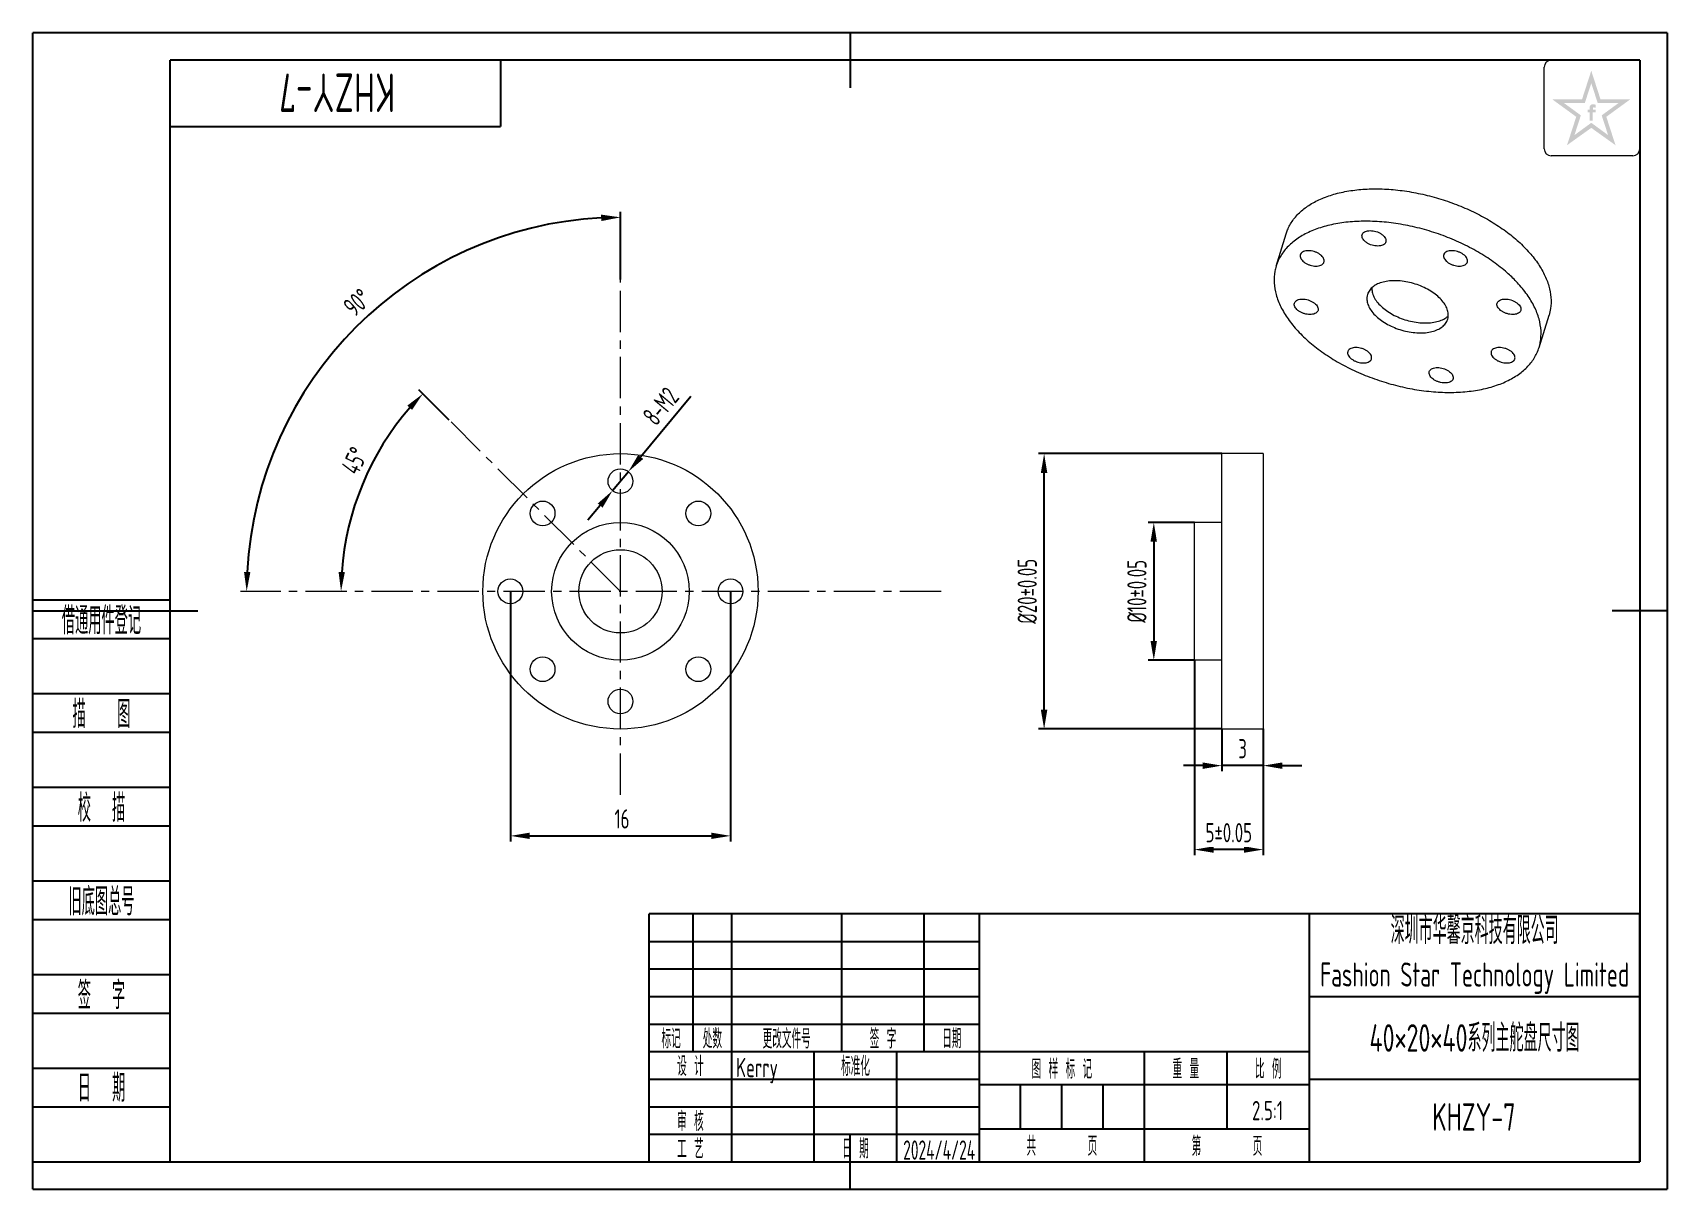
# Model space of a CAD drawing. Header units: inches. Extents: x -10 to 109, y -2 to 82.
import ezdxf
from ezdxf.enums import TextEntityAlignment as Align

# ---------------------------------------------------------------- set-up
doc = ezdxf.new("R2010")
doc.units = ezdxf.units.IN
doc.header["$LTSCALE"] = 0.4
doc.header["$MEASUREMENT"] = 0
doc.header["$PDMODE"] = 3
doc.header["$PDSIZE"] = 0.3125
doc.linetypes.add('CENTER', pattern=[0.6, 0.375, -0.075, 0.075, -0.075])
doc.layers.get('0').update_dxf_attribs({"linetype": 'CONTINUOUS'})
doc.layers.get('Defpoints').update_dxf_attribs({"linetype": 'CONTINUOUS'})
for name, color, linetype in [('02___PRT_ALL_AXES', 7, 'CONTINUOUS'), ('1轮廓实线层', 7, 'CONTINUOUS'), ('2细线层', 4, 'CONTINUOUS'), ('6文字层', 3, 'CONTINUOUS'), ('7标注层', 4, 'CONTINUOUS'), ('DIM', 211, 'CONTINUOUS'), ('图框层', 7, 'CONTINUOUS')]:
    doc.layers.add(name, color=color, linetype=linetype)
doc.styles.add('PC_TEXTSTYLE', font='ISOCP.SHX', dxfattribs={"width": 0.707, "bigfont": 'GBCBIG.SHX'})
doc.styles.add('PC_TEXTSTYLE4', font='ISOCP.SHX', dxfattribs={"width": 0.707, "bigfont": 'GBCBIG.SHX'})
doc.dimstyles.new('GB_LINEAR', dxfattribs={"dimtxt": 3.5, "dimasz": 3.5, "dimexe": 1, "dimexo": 0, "dimgap": 1.5, "dimtad": 1, "dimdsep": 46, "dimtxsty": 'PC_TEXTSTYLE', "dimcen": 0, "dimclrd": 256, "dimclrt": 3, "dimadec": 0, "dimazin": 2, "dimtp": 0.1, "dimtm": 0.1, "dimtfac": 0.71, "dimtdec": 3, "dimtmove": 0, "dimatfit": 3, "dimfxl": 1, "dimtfill": 1, "dimarcsym": 0})

# ---------------------------------------------------------------- blocks, each defined once
blk = doc.blocks.new('*D2')
at = {"layer": '7标注层', "color": 0, "lineweight": -2}
for p, q in [((76.43, 51.43), (63.11, 51.43)), ((76.43, 31.43), (63.11, 31.43))]:
    blk.add_line(p, q, dxfattribs=at)
at = {"layer": '7标注层', "lineweight": -2}
blk.add_line((63.51, 32.83), (63.51, 50.03), dxfattribs=at)
at = {"layer": '7标注层'}
for points in [[(63.74, 50.03), (63.27, 50.03), (63.51, 51.43)], [(63.27, 32.83), (63.74, 32.83), (63.51, 31.43)]]:
    blk.add_solid(points, dxfattribs=at)
at = {"layer": 'Defpoints', "color": 0}
for p in [(63.51, 51.43), (76.43, 51.43), (76.43, 31.43)]:
    blk.add_point(p, dxfattribs=at)
at = {"layer": '7标注层', "color": 3, "insert": (62.28, 41.43), "char_height": 1.4, "attachment_point": 5, "rotation": 90, "style": 'PC_TEXTSTYLE', "bg_fill": 3, "box_fill_scale": 1.25, "bg_fill_color": 257, "bg_fill_transparency": 0}
blk.add_mtext('%%c20%%p0.05', dxfattribs=at)
blk = doc.blocks.new('*D3')
at = {"layer": '7标注层', "color": 0, "lineweight": -2}
blk.add_line((20.27, 53.87), (18.07, 56.07), dxfattribs=at)
at = {"layer": '7标注层', "lineweight": -2}
blk.add_arc((32.72, 41.43), 20.3, 138.9608, 176.0487, dxfattribs=at)
at = {"layer": '7标注层'}
for points in [[(17.57, 54.6), (17.23, 54.92), (18.36, 55.78)], [(12.23, 42.83), (12.69, 42.82), (12.41, 41.43)]]:
    blk.add_solid(points, dxfattribs=at)
at = {"layer": 'Defpoints', "color": 0}
for p in [(20.27, 53.87), (13.1, 46.68), (5.11, 41.43), (32.72, 41.43), (56.02, 41.43)]:
    blk.add_point(p, dxfattribs=at)
at = {"layer": '7标注层', "color": 3, "insert": (13.39, 50.92), "char_height": 1.4, "attachment_point": 5, "rotation": 63.8431, "style": 'PC_TEXTSTYLE', "bg_fill": 3, "box_fill_scale": 1.25, "bg_fill_color": 257, "bg_fill_transparency": 0}
blk.add_mtext('45%%d', dxfattribs=at)
blk = doc.blocks.new('*D16')
at = {"layer": '7标注层', "color": 0, "lineweight": -2}
blk.add_line((32.72, 64.07), (32.72, 68.99), dxfattribs=at)
at = {"layer": '7标注层', "lineweight": -2}
blk.add_arc((32.72, 41.43), 27.16, 92.9534, 177.0466, dxfattribs=at)
at = {"layer": '7标注层'}
for points in [[(31.32, 68.32), (31.31, 68.79), (32.72, 68.59)], [(5.36, 42.83), (5.82, 42.82), (5.55, 41.43)]]:
    blk.add_solid(points, dxfattribs=at)
at = {"layer": 'Defpoints', "color": 0}
for p in [(32.72, 64.07), (9.19, 55.01), (5.11, 41.43), (56.02, 41.43), (32.72, 26.65)]:
    blk.add_point(p, dxfattribs=at)
at = {"layer": '7标注层', "color": 3, "insert": (13.58, 62.41), "char_height": 1.4, "attachment_point": 5, "rotation": 42.3653, "style": 'PC_TEXTSTYLE', "bg_fill": 3, "box_fill_scale": 1.25, "bg_fill_color": 257, "bg_fill_transparency": 0}
blk.add_mtext('90%%d', dxfattribs=at)
blk = doc.blocks.new('*D5')
at = {"layer": '7标注层', "lineweight": -2}
for p, q in [((37.84, 55.57), (34.19, 51.19)), ((32.14, 48.74), (33.29, 50.12)), ((31.24, 47.66), (30.35, 46.59))]:
    blk.add_line(p, q, dxfattribs=at)
at = {"layer": '7标注层'}
for points in [[(34.01, 51.34), (34.37, 51.04), (33.29, 50.12)], [(31.42, 47.51), (31.07, 47.81), (32.14, 48.74)]]:
    blk.add_solid(points, dxfattribs=at)
at = {"layer": 'Defpoints', "color": 0}
for p in [(33.29, 50.12), (32.14, 48.74)]:
    blk.add_point(p, dxfattribs=at)
at = {"layer": '7标注层', "color": 3, "insert": (35.65, 54.87), "char_height": 1.4, "attachment_point": 5, "rotation": 50.1797, "style": 'PC_TEXTSTYLE', "bg_fill": 3, "box_fill_scale": 1.25, "bg_fill_color": 257, "bg_fill_transparency": 0}
blk.add_mtext('8-M2', dxfattribs=at)
blk = doc.blocks.new('*D6')
at = {"layer": '7标注层', "color": 0, "lineweight": -2}
for p, q in [((74.43, 46.43), (71.08, 46.43)), ((74.43, 36.43), (71.08, 36.43))]:
    blk.add_line(p, q, dxfattribs=at)
at = {"layer": '7标注层', "lineweight": -2}
blk.add_line((71.48, 45.03), (71.48, 37.83), dxfattribs=at)
at = {"layer": '7标注层'}
for points in [[(71.71, 45.03), (71.24, 45.03), (71.48, 46.43)], [(71.24, 37.83), (71.71, 37.83), (71.48, 36.43)]]:
    blk.add_solid(points, dxfattribs=at)
at = {"layer": 'Defpoints', "color": 0}
for p in [(74.43, 46.43), (71.48, 36.43), (74.43, 36.43)]:
    blk.add_point(p, dxfattribs=at)
at = {"layer": '7标注层', "color": 3, "insert": (70.25, 41.43), "char_height": 1.4, "attachment_point": 5, "rotation": 90, "style": 'PC_TEXTSTYLE', "bg_fill": 3, "box_fill_scale": 1.25, "bg_fill_color": 257, "bg_fill_transparency": 0}
blk.add_mtext('%%c10%%p0.05', dxfattribs=at)
blk = doc.blocks.new('*D7')
at = {"layer": '7标注层', "color": 0, "lineweight": -2}
for p, q in [((74.43, 36.43), (74.43, 22.27)), ((79.43, 31.43), (79.43, 22.27))]:
    blk.add_line(p, q, dxfattribs=at)
at = {"layer": '7标注层', "lineweight": -2}
blk.add_line((78.03, 22.67), (75.83, 22.67), dxfattribs=at)
at = {"layer": '7标注层'}
for points in [[(75.83, 22.91), (75.83, 22.44), (74.43, 22.67)], [(78.03, 22.44), (78.03, 22.91), (79.43, 22.67)]]:
    blk.add_solid(points, dxfattribs=at)
at = {"layer": 'Defpoints', "color": 0}
for p in [(74.43, 36.43), (79.43, 31.43)]:
    blk.add_point(p, dxfattribs=at)
at = {"layer": '7标注层', "color": 3, "insert": (76.93, 23.9), "char_height": 1.4, "attachment_point": 5, "style": 'PC_TEXTSTYLE', "bg_fill": 3, "box_fill_scale": 1.25, "bg_fill_color": 257, "bg_fill_transparency": 0}
blk.add_mtext('5%%p0.05', dxfattribs=at)
at = {"layer": 'Defpoints', "color": 0}
blk.add_point((74.43, 22.67), dxfattribs=at)
blk = doc.blocks.new('*D8')
at = {"layer": '7标注层', "color": 0, "lineweight": -2}
for p, q in [((76.43, 31.43), (76.43, 28.37)), ((79.43, 31.43), (79.43, 28.37))]:
    blk.add_line(p, q, dxfattribs=at)
at = {"layer": '7标注层', "lineweight": -2}
for p, q in [((75.03, 28.77), (73.63, 28.77)), ((79.43, 28.77), (76.43, 28.77)), ((80.83, 28.77), (82.23, 28.77))]:
    blk.add_line(p, q, dxfattribs=at)
at = {"layer": '7标注层'}
for points in [[(75.03, 28.53), (75.03, 29), (76.43, 28.77)], [(80.83, 29), (80.83, 28.53), (79.43, 28.77)]]:
    blk.add_solid(points, dxfattribs=at)
at = {"layer": '7标注层', "color": 3, "insert": (77.93, 30), "char_height": 1.4, "attachment_point": 5, "style": 'PC_TEXTSTYLE', "bg_fill": 3, "box_fill_scale": 1.25, "bg_fill_color": 257, "bg_fill_transparency": 0}
blk.add_mtext('3', dxfattribs=at)
at = {"layer": 'Defpoints', "color": 0}
for p in [(76.43, 31.43), (79.43, 31.43), (76.43, 28.77)]:
    blk.add_point(p, dxfattribs=at)
blk = doc.blocks.new('*D9')
at = {"layer": '7标注层', "color": 0, "lineweight": -2}
for p, q in [((24.72, 41.43), (24.72, 23.27)), ((40.72, 41.43), (40.72, 23.27))]:
    blk.add_line(p, q, dxfattribs=at)
at = {"layer": '7标注层', "lineweight": -2}
blk.add_line((26.12, 23.67), (39.32, 23.67), dxfattribs=at)
at = {"layer": '7标注层'}
for points in [[(26.12, 23.9), (26.12, 23.44), (24.72, 23.67)], [(39.32, 23.44), (39.32, 23.9), (40.72, 23.67)]]:
    blk.add_solid(points, dxfattribs=at)
at = {"layer": 'Defpoints', "color": 0}
for p in [(24.72, 41.43), (40.72, 41.43), (40.72, 23.67)]:
    blk.add_point(p, dxfattribs=at)
at = {"layer": '7标注层', "color": 3, "insert": (32.83, 24.9), "char_height": 1.4, "attachment_point": 5, "style": 'PC_TEXTSTYLE', "bg_fill": 3, "box_fill_scale": 1.25, "bg_fill_color": 257, "bg_fill_transparency": 0}
blk.add_mtext('16', dxfattribs=at)
blk = doc.blocks.new('ZwmFrameMain_A4^_^无分区图框^_^landscape')
at = {"layer": '1轮廓实线层'}
for p, q in [((123.5, 205), (123.5, 195)), ((0, 0), (0, 200)), ((267, 200), (0, 200)), ((267, 200), (267, 0)), ((-25, 100), (5, 100)), ((272, 100), (262, 100)), ((123.5, -5), (123.5, 5)), ((0, 0), (267, 0))]:
    blk.add_line(p, q, dxfattribs=at)
at = {"layer": '2细线层'}
for p, q in [((-25, -5), (-25, 205)), ((272, 205), (-25, 205)), ((272, 205), (272, -5)), ((-25, -5), (272, -5))]:
    blk.add_line(p, q, dxfattribs=at)
blk = doc.blocks.new('ZwmFrameMain_标题栏1')
at = {"layer": '1轮廓实线层'}
for p, q in [((-180, 0), (-180, 45)), ((0, 45), (-180, 45)), ((-172, 20), (-172, 45)), ((-165, 20), (-165, 45)), ((-145, 20), (-145, 45)), ((-130, 20), (-130, 45)), ((-120, 0), (-120, 45)), ((0, 0), (0, 45)), ((-60, 30), (0, 30)), ((-180, 20), (-60, 20)), ((-165, 0), (-165, 20)), ((-150, 0), (-150, 20)), ((-135, 0), (-135, 20)), ((-60, 15), (0, 15)), ((-180, 0), (0, 0))]:
    blk.add_line(p, q, dxfattribs=at)
at = {"layer": '1轮廓实线层', "color": 7}
for p, q in [((-60, 0), (-60, 45)), ((-180, 25), (-120, 25))]:
    blk.add_line(p, q, dxfattribs=at)
at = {"layer": '2细线层'}
for p, q in [((-180, 40), (-120, 40)), ((-180, 35), (-120, 35)), ((-180, 30), (-120, 30)), ((-90, 0), (-90, 20)), ((-75, 6), (-75, 20)), ((-180, 15), (-120, 15)), ((-120, 14), (-60, 14)), ((-112.5, 6), (-112.5, 14)), ((-105, 6), (-105, 14)), ((-97.5, 6), (-97.5, 14)), ((-180, 10), (-120, 10)), ((-120, 6), (-60, 6)), ((-180, 5), (-120, 5))]:
    blk.add_line(p, q, dxfattribs=at)
at = {"layer": '6文字层', "style": 'PC_TEXTSTYLE', "width": 0.667}
for s, p in [('标记', (-176, 22.5)), ('处数', (-168.5, 22.5)), (' 更改文件号 ', (-155, 22.5)), (' 签 字 ', (-137.5, 22.5)), (' 日期 ', (-125, 22.5)), (' 设 计 ', (-172.5, 17.51)), (' 标准化 ', (-142.5, 17.51)), (' 图 样 标 记 ', (-105, 17)), (' 重 量 ', (-82.5, 17)), (' 比 例 ', (-67.5, 17)), (' 审 核 ', (-172.5, 7.5)), (' 工 艺 ', (-172.5, 2.5)), (' 日 期 ', (-142.5, 2.5)), ('共       页', (-105, 3)), ('第       页', (-75, 3))]:
    blk.add_text(s, height=3.5, dxfattribs=at).set_placement(p, align=Align.MIDDLE)
at = {"layer": '6文字层', "style": 'PC_TEXTSTYLE', "flags": 8}
for tag, height, width, p, p2 in [('企业名称', 5, 3.445461, (-54.29, 34.82), (-5.27, 34.82)), ('产品名称或材料标记', 7, 1.034456, (-113.46, 28.64), (-66.42, 28.64)), ('图样名称', 5, 3.480264, (-54.79, 19.98), (-5.27, 19.98)), ('标准化', 3.5, 1.756036, (-133.83, 15.37), (-120.75, 15.37)), ('审核', 3.5, 2.723972, (-163.99, 5.37), (-150.63, 5.37)), ('重量', 3.5, 2.448074, (-88.46, 7.54), (-76.55, 7.54)), ('比例', 3.5, 2.367734, (-73.35, 7.54), (-61.93, 7.54)), ('图样代号', 5, 3.489916, (-54.79, 5.63), (-5.52, 5.63)), ('工艺', 3.5, 2.851598, (-164.21, 0.37), (-150.89, 0.37)), ('日期', 3.5, 2.733185, (-133.83, 0.37), (-120.75, 0.37)), ('共几页', 3.5, 0.953151, (-108.58, 1.48), (-101.56, 1.48))]:
    blk.add_attdef(tag, text='', height=height, dxfattribs=dict(at, width=width)).set_placement(p, p2, align=Align.FIT)
at = {"layer": '6文字层', "style": 'PC_TEXTSTYLE', "width": 9.901758, "flags": 8}
blk.add_attdef('设计', text='', height=3.5, rotation=359.5768, dxfattribs=at).set_placement((-164.23, 15.37), (-150.37, 15.27), align=Align.FIT)
at = {"layer": '6文字层', "color": 3, "style": 'PC_TEXTSTYLE', "width": 0.96618, "flags": 8}
blk.add_attdef('第几页', text='', height=3.5, dxfattribs=at).set_placement((-78.29, 1.5), (-71.16, 1.5), align=Align.FIT)
at = {"layer": '6文字层', "color": 0, "style": 'PC_TEXTSTYLE', "width": 0.715273, "flags": 8}
blk.add_attdef('图纸张数', text='', height=3.5, dxfattribs=at).set_placement((-2.66, -3.87), (4.46, -3.87), align=Align.FIT)
blk = doc.blocks.new('ZwmFrameMain_图样代号')
at = {"layer": '2细线层', "linetype": 'Continuous'}
for p in [(60, 0), (0, -12)]:
    blk.add_line(p, (60, -12), dxfattribs=at)
at = {"layer": '6文字层', "style": 'PC_TEXTSTYLE', "width": 2.827942}
blk.add_attdef('图样代号', text='', height=7, rotation=180, dxfattribs=at).set_placement((58.24, -2.4), (2.35, -2.4), align=Align.FIT)
blk = doc.blocks.new('ZwmFrameMain_附加栏')
at = {"layer": '2细线层'}
for p, q in [((-25, 102), (0, 102)), ((-25, 95), (0, 95)), ((-25, 85), (0, 85)), ((-25, 78), (0, 78)), ((-25, 68), (0, 68)), ((-25, 61), (0, 61)), ((-25, 51), (0, 51)), ((-25, 44), (0, 44)), ((-25, 34), (0, 34)), ((-25, 27), (0, 27)), ((-25, 17), (0, 17)), ((-25, 10), (0, 10)), ((-25, 0), (0, 0))]:
    blk.add_line(p, q, dxfattribs=at)
at = {"layer": '6文字层', "color": 3, "style": 'PC_TEXTSTYLE'}
for s, width, p in [('借通用件登记', 0.667, (-12.5, 98.5)), ('描   图', 0.6667, (-12.5, 81.5)), ('校  描', 0.667, (-12.5, 64.5)), ('旧底图总号', 0.667, (-12.5, 47.5)), ('签  字', 0.667, (-12.5, 30.5)), ('日  期', 0.667, (-12.49, 13.6))]:
    blk.add_text(s, height=5, dxfattribs=dict(at, width=width)).set_placement(p, align=Align.MIDDLE)
at = {"layer": '6文字层', "style": 'PC_TEXTSTYLE'}
for tag, width, p, p2 in [('借通用件登记', 0.671328, (-23.44, 86.36), (-1.25, 86.36)), ('描图', 2.120922, (-23.44, 69.36), (-1.25, 69.36)), ('校图', 2.149976, (-23.75, 52.06), (-1.25, 52.06)), ('旧底图总号', 0.761452, (-22.84, 35.67), (-1.86, 35.67)), ('签字', 2.026939, (-23.14, 18.37), (-1.56, 18.37)), ('日期', 1.89999, (-22.84, 1.37), (-2.17, 1.37))]:
    blk.add_attdef(tag, text='', height=5, dxfattribs=dict(at, width=width)).set_placement(p, p2, align=Align.FIT)

msp = doc.modelspace()

# ---------------------------------------------------------------- hatches: boundary and pattern name
at = {"layer": '6文字层', "lineweight": 5}
h = msp.add_hatch(color=2, dxfattribs=at)
edge = h.paths.add_edge_path(flags=0)
edge.add_line((103.386, 76.209), (103.584, 76.209))
edge.add_line((103.584, 76.209), (103.584, 76.422))
edge.add_line((103.584, 76.422), (103.388, 76.422))
edge.add_line((103.388, 76.422), (103.388, 76.527))
edge.add_spline(control_points=[(103.388, 76.527), (103.388, 76.539), (103.388, 76.587), (103.482, 76.572), (103.541, 76.563), (103.575, 76.555), (103.588, 76.551)], knot_values=[0, 0, 0, 0, 1.4943482, 5.8188355, 8.4876202, 10.3632598, 10.3632598, 10.3632598, 10.3632598], degree=3, periodic=0)
edge.add_line((103.588, 76.551), (103.588, 76.769))
edge.add_spline(control_points=[(103.588, 76.769), (103.553, 76.778), (103.466, 76.798), (103.342, 76.809), (103.228, 76.757), (103.17, 76.685), (103.16, 76.63), (103.157, 76.614)], knot_values=[0, 0, 0, 0, 4.9341397, 11.9452686, 16.0265909, 21.3569295, 23.4510995, 23.4510995, 23.4510995, 23.4510995], degree=3, periodic=0)
edge.add_line((103.157, 76.614), (103.157, 76.422))
edge.add_line((103.157, 76.422), (103.014, 76.422))
edge.add_line((103.014, 76.422), (103.014, 76.209))
edge.add_line((103.014, 76.209), (103.159, 76.209))
edge.add_line((103.159, 76.209), (103.159, 75.614))
edge.add_line((103.159, 75.614), (103.386, 75.614))
edge.add_line((103.386, 75.614), (103.386, 76.209))
h.paths.add_polyline_path([(106.114, 77.166), (103.944, 77.166), (103.274, 79.237), (102.604, 77.166), (100.434, 77.166), (102.181, 75.893), (101.511, 73.828), (103.274, 75.09), (105.037, 73.828), (104.367, 75.893)])
h.paths.add_polyline_path([(104.031, 75.998), (104.497, 74.562), (103.274, 75.457), (102.051, 74.562), (102.517, 75.998), (101.29, 76.893), (102.806, 76.893), (103.274, 78.337), (103.742, 76.893), (105.257, 76.893)], flags=16)

# ---------------------------------------------------------------- linework, layer by layer
at = {"color": 7, "linetype": 'Continuous', "lineweight": 13}
msp.add_line((79.428, 51.428), (79.428, 31.428), dxfattribs=at)
for points, start_tangent, end_tangent in [([(81.096, 67.396), (81.196, 67.673), (81.58, 68.366), (82.134, 68.986), (82.847, 69.522), (83.704, 69.962), (84.691, 70.3), (85.79, 70.529), (86.978, 70.645), (88.235, 70.645), (89.538, 70.529), (90.86, 70.3), (92.179, 69.962), (93.47, 69.522), (94.708, 68.986), (95.87, 68.366), (96.935, 67.673), (97.883, 66.92), (98.696, 66.12), (99.36, 65.29), (99.861, 64.443)], (0.2950652, 0.9554771), (0.4405427, -0.8977317)), ([(97.24, 64.496), (97.035, 64.675), (96.023, 65.454), (94.887, 66.164), (93.65, 66.791), (92.337, 67.322), (90.975, 67.748), (89.592, 68.057), (88.215, 68.246), (86.874, 68.309), (85.594, 68.246), (84.402, 68.057), (83.323, 67.748), (82.378, 67.322), (81.587, 66.791), (80.965, 66.164), (80.526, 65.454), (80.37, 65.046)], (-0.7435125, 0.668722), (-0.2953124, -0.9554008)), ([(86.655, 67.066), (86.613, 67.2), (86.622, 67.326), (86.624, 67.332)], (-0.4405427, 0.8977317), (0.2962756, 0.9551025)), ([(86.624, 67.332), (86.681, 67.437), (86.787, 67.527), (86.933, 67.589), (87.112, 67.621), (87.311, 67.621), (87.521, 67.589), (87.728, 67.527), (87.922, 67.437), (88.09, 67.326), (88.223, 67.2), (88.313, 67.066)], (0.2962756, 0.9551025), (0.4405427, -0.8977317)), ([(88.344, 66.8), (88.286, 66.695), (88.18, 66.605), (88.035, 66.543), (87.856, 66.511), (87.657, 66.511), (87.446, 66.543), (87.239, 66.605), (87.045, 66.695), (86.877, 66.806), (86.744, 66.932), (86.655, 67.066)], (-0.2962756, -0.9551025), (-0.4405427, 0.8977317)), ([(88.313, 67.066), (88.354, 66.932), (88.345, 66.806), (88.344, 66.8)], (0.4405427, -0.8977317), (-0.2962756, -0.9551025)), ([(82.128, 65.875), (82.116, 65.808), (82.132, 65.677), (82.198, 65.542), (82.311, 65.411), (82.461, 65.292), (82.644, 65.191), (82.846, 65.114), (83.056, 65.066), (83.263, 65.05)], (-0.294611, -0.9556173), (1, 0)), ([(82.714, 66.169), (82.523, 66.153), (82.36, 66.105), (82.233, 66.028), (82.15, 65.927), (82.128, 65.875)], (-1, 0), (-0.294611, -0.9556173)), ([(83.848, 65.344), (83.861, 65.411), (83.844, 65.542), (83.778, 65.677), (83.666, 65.808), (83.515, 65.927), (83.332, 66.028), (83.131, 66.105), (82.92, 66.153), (82.714, 66.169)], (0.294611, 0.9556173), (-1, 0)), ([(83.263, 65.05), (83.453, 65.066), (83.617, 65.114), (83.743, 65.191), (83.826, 65.292), (83.848, 65.344)], (1, 0), (0.294611, 0.9556173)), ([(92.549, 65.875), (92.536, 65.808), (92.553, 65.677), (92.619, 65.542), (92.731, 65.411), (92.882, 65.292), (93.065, 65.191), (93.266, 65.114), (93.477, 65.066), (93.683, 65.05)], (-0.294611, -0.9556173), (1, 0)), ([(93.134, 66.169), (92.944, 66.153), (92.78, 66.105), (92.654, 66.028), (92.57, 65.927), (92.549, 65.875)], (-1, 0), (-0.294611, -0.9556173)), ([(94.268, 65.344), (94.281, 65.411), (94.265, 65.542), (94.199, 65.677), (94.086, 65.808), (93.935, 65.927), (93.753, 66.028), (93.551, 66.105), (93.34, 66.153), (93.134, 66.169)], (0.294611, 0.9556173), (-1, 0)), ([(93.683, 65.05), (93.874, 65.066), (94.037, 65.114), (94.164, 65.191), (94.247, 65.292), (94.268, 65.344)], (1, 0), (0.294611, 0.9556173)), ([(80.37, 65.046), (80.279, 64.675), (80.227, 63.844), (80.373, 62.978), (80.713, 62.093)], (-0.2953124, -0.9554008), (0.4405427, -0.8977317)), ([(99.135, 62.093), (98.607, 62.978), (97.902, 63.844), (97.24, 64.496)], (-0.4405427, 0.8977317), (-0.7435125, 0.668722)), ([(99.861, 64.443), (100.19, 63.597), (100.342, 62.766), (100.314, 61.967), (100.204, 61.491)], (0.4405427, -0.8977317), (-0.2950652, -0.9554771)), ([(87.01, 62.994), (86.968, 62.778), (86.992, 62.442), (87.115, 62.093)], (-0.2944948, -0.9556531), (0.4405427, -0.8977317)), ([(92.733, 62.093), (92.514, 62.442), (92.207, 62.778), (91.823, 63.091), (91.373, 63.37), (90.874, 63.606), (90.343, 63.79), (89.798, 63.917), (89.257, 63.981), (88.738, 63.981), (88.26, 63.917), (87.839, 63.79), (87.489, 63.606), (87.221, 63.37), (87.046, 63.091), (87.01, 62.994)], (-0.4405427, 0.8977317), (-0.2944948, -0.9556531)), ([(80.713, 62.093), (81.241, 61.209), (81.946, 60.342), (82.813, 59.511), (83.825, 58.732), (84.961, 58.022), (86.198, 57.395), (87.511, 56.864), (88.873, 56.439), (90.256, 56.129), (91.633, 55.94), (92.974, 55.877), (94.254, 55.94), (95.446, 56.129), (96.525, 56.439), (97.47, 56.864), (98.261, 57.395), (98.883, 58.022), (99.322, 58.732), (99.478, 59.141)], (0.4405427, -0.8977317), (0.2953124, 0.9554008)), ([(81.727, 62.093), (81.685, 62.227), (81.694, 62.353), (81.696, 62.359)], (-0.4405427, 0.8977317), (0.2962756, 0.9551025)), ([(81.696, 62.359), (81.753, 62.464), (81.859, 62.554), (82.005, 62.616), (82.184, 62.649), (82.382, 62.649), (82.593, 62.616), (82.8, 62.554), (82.994, 62.464), (83.162, 62.353), (83.295, 62.227), (83.384, 62.093)], (0.2962756, 0.9551025), (0.4405427, -0.8977317)), ([(83.415, 61.827), (83.358, 61.722), (83.252, 61.633), (83.107, 61.57), (82.928, 61.538), (82.729, 61.538), (82.518, 61.57), (82.311, 61.633), (82.117, 61.722), (81.949, 61.833), (81.816, 61.959), (81.727, 62.093)], (-0.2962756, -0.9551025), (-0.4405427, 0.8977317)), ([(83.384, 62.093), (83.426, 61.959), (83.417, 61.833), (83.415, 61.827)], (0.4405427, -0.8977317), (-0.2962756, -0.9551025)), ([(87.115, 62.093), (87.334, 61.745), (87.641, 61.408), (88.025, 61.095), (88.475, 60.816), (88.974, 60.58), (89.505, 60.396), (90.05, 60.27), (90.591, 60.205), (91.11, 60.205), (91.588, 60.27), (92.009, 60.396), (92.359, 60.58), (92.627, 60.816), (92.802, 61.095), (92.838, 61.193)], (0.4405427, -0.8977317), (0.2944948, 0.9556531)), ([(92.838, 61.193), (92.88, 61.408), (92.856, 61.745), (92.733, 62.093)], (0.2944948, 0.9556531), (-0.4405427, 0.8977317)), ([(96.464, 62.093), (96.422, 62.227), (96.431, 62.353), (96.433, 62.359)], (-0.4405427, 0.8977317), (0.2962756, 0.9551025)), ([(96.433, 62.359), (96.49, 62.464), (96.596, 62.554), (96.742, 62.616), (96.921, 62.649), (97.119, 62.649), (97.33, 62.616), (97.537, 62.554), (97.731, 62.464), (97.899, 62.353), (98.032, 62.227), (98.121, 62.093)], (0.2962756, 0.9551025), (0.4405427, -0.8977317)), ([(98.152, 61.827), (98.095, 61.722), (97.989, 61.633), (97.843, 61.57), (97.664, 61.538), (97.466, 61.538), (97.255, 61.57), (97.048, 61.633), (96.854, 61.722), (96.686, 61.833), (96.553, 61.959), (96.464, 62.093)], (-0.2962756, -0.9551025), (-0.4405427, 0.8977317)), ([(98.121, 62.093), (98.163, 61.959), (98.154, 61.833), (98.152, 61.827)], (0.4405427, -0.8977317), (-0.2962756, -0.9551025)), ([(99.478, 59.141), (99.569, 59.511), (99.621, 60.342), (99.475, 61.209), (99.135, 62.093)], (0.2953124, 0.9554008), (-0.4405427, 0.8977317)), ([(85.58, 58.842), (85.567, 58.775), (85.583, 58.644), (85.649, 58.51), (85.762, 58.378), (85.913, 58.259), (86.095, 58.158), (86.297, 58.082), (86.508, 58.034), (86.714, 58.017)], (-0.294611, -0.9556173), (1, 0)), ([(86.165, 59.136), (85.974, 59.12), (85.811, 59.072), (85.684, 58.996), (85.601, 58.894), (85.58, 58.842)], (-1, 0), (-0.294611, -0.9556173)), ([(87.299, 58.311), (87.312, 58.378), (87.295, 58.51), (87.229, 58.644), (87.117, 58.775), (86.966, 58.894), (86.783, 58.996), (86.582, 59.072), (86.371, 59.12), (86.165, 59.136)], (0.294611, 0.9556173), (-1, 0)), ([(86.714, 58.017), (86.904, 58.034), (87.068, 58.082), (87.194, 58.158), (87.278, 58.259), (87.299, 58.311)], (1, 0), (0.294611, 0.9556173)), ([(96, 58.842), (95.987, 58.775), (96.004, 58.644), (96.07, 58.51), (96.182, 58.378), (96.333, 58.259), (96.516, 58.158), (96.717, 58.082), (96.928, 58.034), (97.134, 58.017)], (-0.294611, -0.9556173), (1, 0)), ([(96.585, 59.136), (96.395, 59.12), (96.231, 59.072), (96.105, 58.996), (96.022, 58.894), (96, 58.842)], (-1, 0), (-0.294611, -0.9556173)), ([(97.72, 58.311), (97.732, 58.378), (97.716, 58.51), (97.65, 58.644), (97.537, 58.775), (97.387, 58.894), (97.204, 58.996), (97.002, 59.072), (96.792, 59.12), (96.585, 59.136)], (0.294611, 0.9556173), (-1, 0)), ([(97.134, 58.017), (97.325, 58.034), (97.488, 58.082), (97.615, 58.158), (97.698, 58.259), (97.72, 58.311)], (1, 0), (0.294611, 0.9556173)), ([(91.535, 57.12), (91.494, 57.254), (91.503, 57.38), (91.504, 57.386)], (-0.4405427, 0.8977317), (0.2962756, 0.9551025)), ([(91.504, 57.386), (91.562, 57.491), (91.668, 57.581), (91.813, 57.643), (91.992, 57.676), (92.191, 57.676), (92.402, 57.643), (92.609, 57.581), (92.803, 57.491), (92.971, 57.38), (93.104, 57.254), (93.193, 57.12)], (0.2962756, 0.9551025), (0.4405427, -0.8977317)), ([(93.224, 56.855), (93.167, 56.749), (93.061, 56.66), (92.915, 56.597), (92.736, 56.565), (92.537, 56.565), (92.327, 56.597), (92.12, 56.66), (91.926, 56.749), (91.758, 56.86), (91.625, 56.986), (91.535, 57.12)], (-0.2962756, -0.9551025), (-0.4405427, 0.8977317)), ([(93.193, 57.12), (93.235, 56.986), (93.226, 56.86), (93.224, 56.855)], (0.4405427, -0.8977317), (-0.2962756, -0.9551025))]:
    msp.add_spline(points, degree=3, dxfattribs=dict(at, start_tangent=start_tangent, end_tangent=end_tangent))
for points, knots in [([(87.329, 63.481), (87.322, 63.374), (87.342, 63.143), (87.422, 62.925), (87.477, 62.814)], [0.23776948, 0.23776948, 0.23776948, 0.23776948, 0.55704149, 0.92653164, 0.92653164, 0.92653164, 0.92653164]), ([(87.477, 62.814), (87.537, 62.691), (87.695, 62.446), (88.005, 62.111), (88.39, 61.801), (88.838, 61.524), (89.335, 61.291), (89.863, 61.108), (90.405, 60.982), (90.944, 60.916), (91.46, 60.915), (91.938, 60.976), (92.362, 61.099), (92.673, 61.258), (92.831, 61.381), (92.881, 61.426)], [0, 0, 0, 0, 0.4113783, 0.8668887, 1.3630022, 1.8920871, 2.4437489, 3.0059173, 3.5657905, 4.110724, 4.6291312, 5.1114672, 5.551392, 5.9472275, 6.1496826, 6.1496826, 6.1496826, 6.1496826])]:
    msp.add_open_spline(points, degree=3, knots=knots, dxfattribs=at)
at = {"layer": '02___PRT_ALL_AXES', "color": 7, "linetype": 'Continuous', "lineweight": 13}
for p, q in [((80.37, 65.046), (81.096, 67.396)), ((99.478, 59.141), (100.204, 61.491))]:
    msp.add_line(p, q, dxfattribs=at)
at = {"layer": '6文字层', "color": 212, "lineweight": 5}
for p, q in [((100.353, 80), (106.8, 80)), ((106.8, 80), (106.8, 73.558)), ((99.855, 73.558), (99.855, 79.501)), ((106.301, 73.06), (100.353, 73.06))]:
    msp.add_line(p, q, dxfattribs=at)
for centre, start, end in [((100.353, 79.501), 90, 180), ((100.353, 73.558), 180, 270), ((106.301, 73.558), 270, 0)]:
    msp.add_arc(centre, 0.499, start, end, dxfattribs=at)

# ---------------------------------------------------------------- block references
at = {"layer": '图框层'}
ref = msp.add_blockref('ZwmFrameMain_图样代号', (0, 80), dxfattribs=dict(at, xscale=0.4, yscale=0.4, zscale=0.4))
ref.add_attrib('图样代号', 'KHZY-7', dxfattribs={"layer": '6文字层', "height": 2.8, "rotation": 180, "style": 'PC_TEXTSTYLE', "width": 0.707}).set_placement((12.117, 79.039), align=Align.CENTER)
at = {"layer": '图框层', "xscale": 0.4, "yscale": 0.4, "zscale": 0.4}
msp.add_blockref('ZwmFrameMain_附加栏', (0, 0), dxfattribs=at)
at = {"layer": '图框层'}
ref = msp.add_blockref('ZwmFrameMain_标题栏1', (106.8, 0), dxfattribs=dict(at, xscale=0.4, yscale=0.4, zscale=0.4))
ref.add_attrib('设计', 'Kerry', (41.109, 6.149), dxfattribs={"layer": '6文字层', "height": 1.4, "rotation": 359.57685, "style": 'PC_TEXTSTYLE', "width": 0.707})
ref.add_attrib('日期', '2024/4/24', dxfattribs={"layer": '6文字层', "height": 1.4, "style": 'PC_TEXTSTYLE', "width": 0.57954}).set_placement((53.266, 0.149), (58.499, 0.149), align=Align.FIT)
ref.add_attrib('图样名称', '40×20×40系列主舵盘尺寸图', dxfattribs={"layer": '6文字层', "height": 2, "style": 'PC_TEXTSTYLE', "width": 0.707}).set_placement((94.789, 7.991), align=Align.CENTER)
ref.add_attrib('图样代号', 'KHZY-7', dxfattribs={"layer": '6文字层', "height": 2, "style": 'PC_TEXTSTYLE', "width": 0.707}).set_placement((94.74, 2.252), align=Align.CENTER)
ref.add_attrib('比例', '2.5:1', dxfattribs={"layer": '6文字层', "height": 1.4, "style": 'PC_TEXTSTYLE', "width": 0.707}).set_placement((79.743, 3.017), align=Align.CENTER)

# ---------------------------------------------------------------- texts
at = {"layer": '6文字层', "insert": (94.8, 15), "char_height": 1.75, "width": 24, "attachment_point": 5, "style": 'PC_TEXTSTYLE4'}
msp.add_mtext('{\\H1.142857x;深圳市华馨京科技有限公司}\\P\\pxsm1,qc;Fashion Star Technology Limited', dxfattribs=at)

# ---------------------------------------------------------------- dimensions: what is measured, and where the dimension line sits
at = {"layer": '7标注层'}
dim = msp.add_angular_dim_2l(base=(13.104, 46.682), line1=((32.717, 41.428), (20.273, 53.868)), line2=((56.023, 41.428), (5.113, 41.428)), dimstyle='GB_LINEAR', override={"dimscale": 0.4, "dimtvp": 0.1, "dimtfill": 1, "dimtfillclr": 0}, dxfattribs=at)
dim.commit()
dim.dimension.update_dxf_attribs({"geometry": '*D3', "text_midpoint": (14.492, 50.379), "dimtype": 162})
dim = msp.add_linear_dim(base=(63.508, 51.428), p1=(76.428, 31.428), p2=(76.428, 51.428), angle=90, text='%%c<>%%p0.05', dimstyle='GB_LINEAR', override={"dimscale": 0.4, "dimtvp": 0.1, "dimtfill": 1, "dimtfillclr": 0}, dxfattribs=at)
dim.commit()
dim.dimension.update_dxf_attribs({"geometry": '*D2', "text_midpoint": (63.508, 41.428), "dimtype": 160})

# ---------------------------------------------------------------- next in the draw order: linework, layer by layer
at = {"color": 7, "linetype": 'Continuous', "lineweight": 13}
for p, q in [((76.428, 31.428), (76.428, 51.428)), ((76.428, 46.428), (74.428, 46.428)), ((74.428, 36.428), (74.428, 46.428)), ((76.428, 36.428), (74.428, 36.428))]:
    msp.add_line(p, q, dxfattribs=at)
at = {"layer": '02___PRT_ALL_AXES', "color": 7, "linetype": 'Continuous', "lineweight": 13}
for p, q in [((79.428, 51.428), (76.428, 51.428)), ((79.428, 31.428), (76.428, 31.428))]:
    msp.add_line(p, q, dxfattribs=at)

# ---------------------------------------------------------------- next in the draw order: dimensions: what is measured, and where the dimension line sits
at = {"layer": '7标注层'}
dim = msp.add_angular_dim_2l(base=(9.193, 55.009), line1=((32.717, 26.648), (32.717, 64.068)), line2=((56.023, 41.428), (5.113, 41.428)), dimstyle='GB_LINEAR', override={"dimscale": 0.4, "dimtvp": 0.1, "dimtfill": 1, "dimtfillclr": 0}, dxfattribs=at)
dim.commit()
dim.dimension.update_dxf_attribs({"geometry": '*D16', "text_midpoint": (14.413, 61.498), "dimtype": 162})

# ---------------------------------------------------------------- next in the draw order: linework, layer by layer
at = {"color": 7, "linetype": 'Continuous', "lineweight": 13}
for centre, radius in [((32.717, 49.428), 0.9), ((27.06, 47.085), 0.9), ((38.374, 47.085), 0.9), ((32.717, 41.428), 5), ((32.717, 41.428), 3.025), ((24.717, 41.428), 0.9), ((40.717, 41.428), 0.9), ((27.06, 35.771), 0.9), ((38.374, 35.771), 0.9), ((32.717, 33.428), 0.9)]:
    msp.add_circle(centre, radius, dxfattribs=at)
at = {"layer": 'DIM', "color": 1, "linetype": 'CENTER', "lineweight": 13, "ltscale": 20}
for p, q in [((32.717, 41.428), (20.273, 53.868)), ((56.023, 41.428), (5.113, 41.428))]:
    msp.add_line(p, q, dxfattribs=at)
at = {"layer": 'DIM', "color": 0, "lineweight": 13, "ltscale": 2}
msp.add_circle((32.717, 41.428), 10, dxfattribs=at)

# ---------------------------------------------------------------- next in the draw order: dimensions: what is measured, and where the dimension line sits
at = {"layer": '7标注层'}
dim = msp.add_linear_dim(base=(71.478, 36.428), p1=(74.428, 46.428), p2=(74.428, 36.428), angle=90, text='%%c10%%p0.05', dimstyle='GB_LINEAR', override={"dimscale": 0.4, "dimtvp": 0.1, "dimtfill": 1, "dimtfillclr": 0}, dxfattribs=at)
dim.commit()
dim.dimension.update_dxf_attribs({"geometry": '*D6', "text_midpoint": (71.478, 41.428), "dimtype": 160})

# ---------------------------------------------------------------- next in the draw order: dimensions: what is measured, and where the dimension line sits
dim = msp.add_diameter_dim_2p(p1=(32.141, 48.736), p2=(33.294, 50.119), text='8-M2', dimstyle='GB_LINEAR', override={"dimscale": 0.4, "dimtvp": 0.1, "dimtfill": 1, "dimtfillclr": 0}, dxfattribs=at)
dim.commit()
dim.dimension.update_dxf_attribs({"geometry": '*D5', "text_midpoint": (36.597, 54.081), "dimtype": 163})
dim = msp.add_linear_dim(base=(74.428, 22.674), p1=(79.428, 31.428), p2=(74.428, 36.428), text='5%%p0.05', dimstyle='GB_LINEAR', override={"dimscale": 0.4, "dimtvp": 0.1, "dimtfill": 1, "dimtfillclr": 0}, dxfattribs=at)
dim.commit()
dim.dimension.update_dxf_attribs({"geometry": '*D7', "text_midpoint": (76.928, 22.674), "dimtype": 160})

# ---------------------------------------------------------------- next in the draw order: linework, layer by layer
at = {"layer": 'DIM', "color": 1, "linetype": 'CENTER', "lineweight": 13, "ltscale": 20}
msp.add_line((32.717, 26.648), (32.717, 64.068), dxfattribs=at)

# ---------------------------------------------------------------- next in the draw order: dimensions: what is measured, and where the dimension line sits
at = {"layer": '7标注层'}
dim = msp.add_linear_dim(base=(76.428, 28.768), p1=(79.428, 31.428), p2=(76.428, 31.428), text='3', dimstyle='GB_LINEAR', override={"dimscale": 0.4, "dimtvp": 0.1, "dimtfill": 1, "dimtfillclr": 0}, dxfattribs=at)
dim.commit()
dim.dimension.update_dxf_attribs({"geometry": '*D8', "text_midpoint": (77.928, 28.768), "dimtype": 160})

# ---------------------------------------------------------------- next in the draw order: dimensions: what is measured, and where the dimension line sits
dim = msp.add_linear_dim(base=(40.717, 23.669), p1=(24.717, 41.428), p2=(40.717, 41.428), dimstyle='GB_LINEAR', override={"dimscale": 0.4, "dimtvp": 0.1, "dimtfill": 1, "dimtfillclr": 0}, dxfattribs=at)
dim.commit()
dim.dimension.update_dxf_attribs({"geometry": '*D9', "text_midpoint": (32.828, 23.669), "dimtype": 160})

# ---------------------------------------------------------------- next in the draw order: block references
at = {"layer": '图框层', "xscale": 0.4, "yscale": 0.4, "zscale": 0.4}
msp.add_blockref('ZwmFrameMain_A4^_^无分区图框^_^landscape', (0, 0), dxfattribs=at)

doc.saveas('drawing.dxf')
